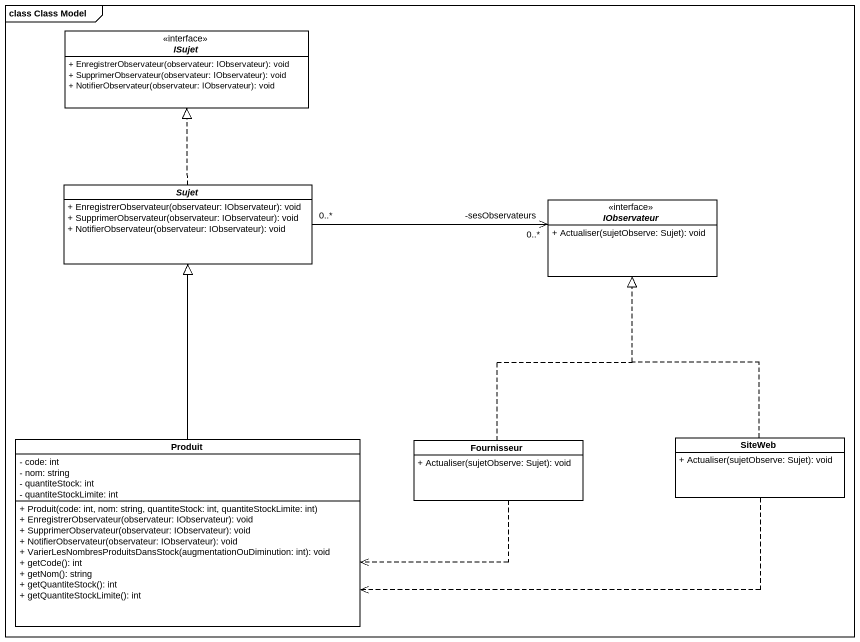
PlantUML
@startuml
mainframe class Class Model
hide circle
hide empty members
skinparam classAttributeIconSize 0
interface ISujet <<interface>> {
  + EnregistrerObservateur(observateur: IObservateur): void
  + SupprimerObservateur(observateur: IObservateur): void
  + NotifierObservateur(observateur: IObservateur): void
}
abstract class Sujet {
  + EnregistrerObservateur(observateur: IObservateur): void
  + SupprimerObservateur(observateur: IObservateur): void
  + NotifierObservateur(observateur: IObservateur): void
}
interface IObservateur <<interface>> {
  + Actualiser(sujetObserve: Sujet): void
}
class Produit {
  - code: int
  - nom: string
  - quantiteStock: int
  - quantiteStockLimite: int
  + Produit(code: int, nom: string, quantiteStock: int, quantiteStockLimite: int)
  + EnregistrerObservateur(observateur: IObservateur): void
  + SupprimerObservateur(observateur: IObservateur): void
  + NotifierObservateur(observateur: IObservateur): void
  + VarierLesNombresProduitsDansStock(augmentationOuDiminution: int): void
  + getCode(): int
  + getNom(): string
  + getQuantiteStock(): int
  + getQuantiteStockLimite(): int
}
class Fournisseur {
  + Actualiser(sujetObserve: Sujet): void
}
class SiteWeb {
  + Actualiser(sujetObserve: Sujet): void
}
Sujet .up.|> ISujet
Sujet "0..*" -right-> "-sesObservateurs\n0..*" IObservateur
Produit -up-|> Sujet
Fournisseur .up.|> IObservateur
Fournisseur .left.> Produit
SiteWeb .up.|> IObservateur
SiteWeb .left.> Produit
@enduml
